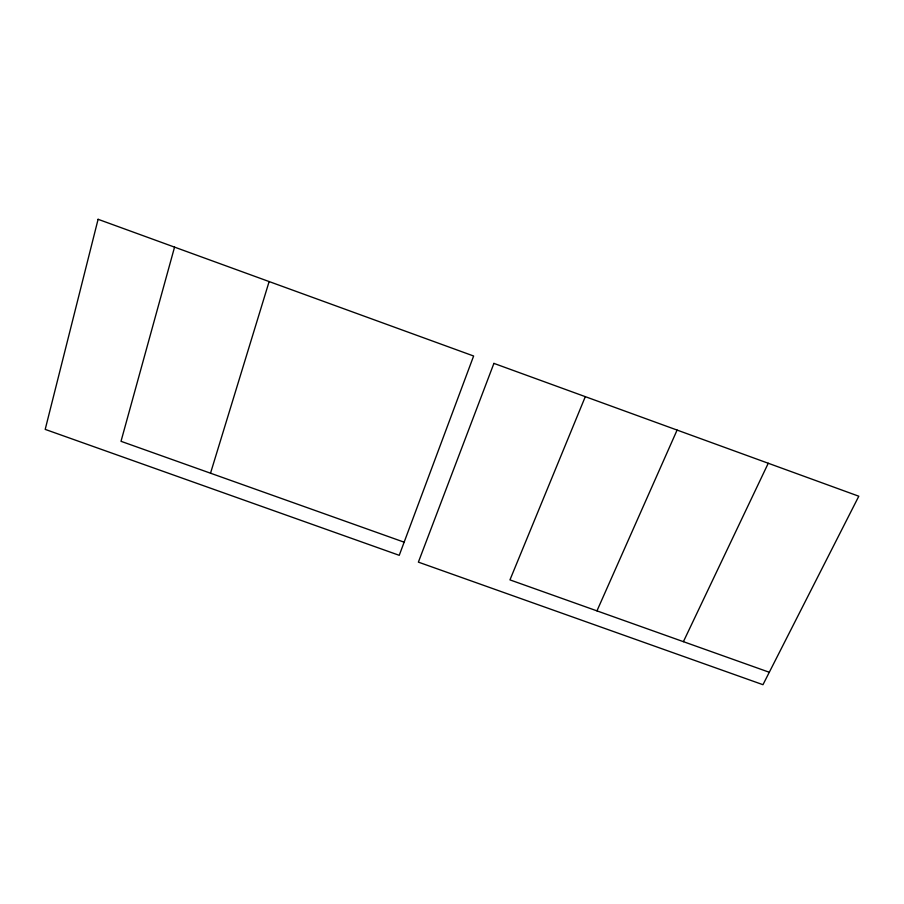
<?xml version="1.0" encoding="UTF-8"?>
<svg xmlns="http://www.w3.org/2000/svg" width="904" height="904" viewBox="0 0 904 904"><rect width="100%" height="100%" fill="white"/><g stroke="black" fill="none" stroke-linecap="round" stroke-linejoin="round"><path stroke-width="1.36" d="M174.551 247.131L121.012 441.31L404.144 542.185M210.519 473.199L269.132 281.562M585.306 396.664L509.958 579.882L769.281 672.26M596.956 610.867L677.096 430.067M683.401 641.67L768.253 463.255M98.095 219.299L45.2 429.389L399.24 555.316L473.628 356.006L98.095 219.299M493.912 363.385L418.382 562.13L762.965 684.701L858.8 496.217L493.912 363.385"/></g></svg>
